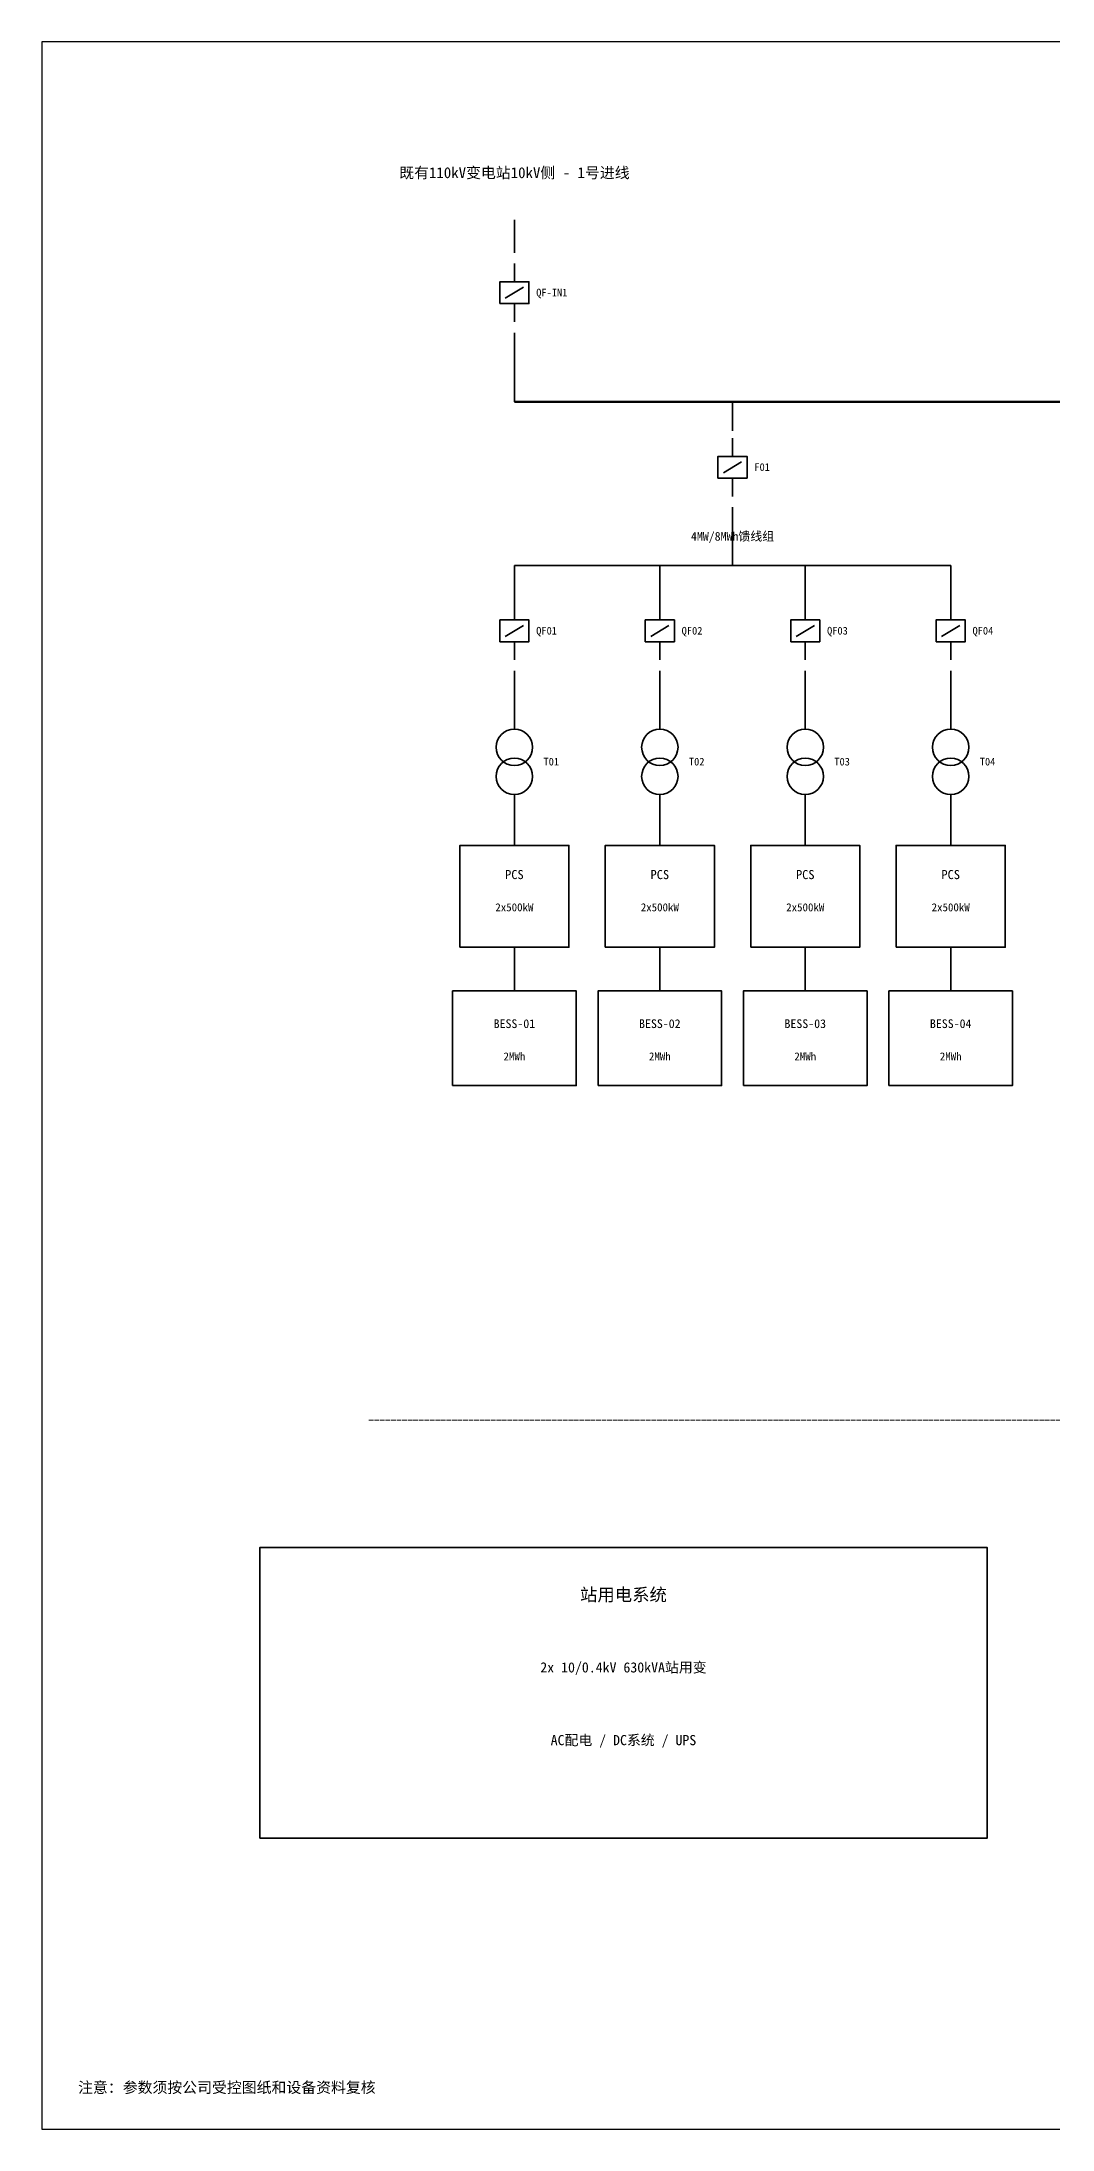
# Model space of a CAD drawing. Header units: millimetres. Extents: x 10 to 831, y 10 to 584.
# Drawn here: x 10 to 288, y 10 to 584 of the extents above; entities that cross this region are included whole.
import ezdxf
from ezdxf.enums import TextEntityAlignment as Align

# ---------------------------------------------------------------- set-up
doc = ezdxf.new("R2010")
doc.units = ezdxf.units.MM
doc.linetypes.add('DASHED', pattern=[1.524, 1.27, -0.254])
for name, color, linetype, lineweight in [('ANNOT', 5, 'Continuous', 18), ('BUS', 1, 'Continuous', 70), ('EQUIP', 3, 'Continuous', 35), ('FRAME', 7, 'Continuous', 25), ('PRIMARY', 7, 'Continuous', 35), ('TEXT', 7, 'Continuous', 18)]:
    doc.layers.add(name, color=color, linetype=linetype, lineweight=lineweight)
doc.styles.add('CN_TEXT', font='simsun.ttc')

msp = doc.modelspace()

# ---------------------------------------------------------------- linework, layer by layer
at = {"layer": 'ANNOT', "linetype": 'DASHED'}
msp.add_line((100, 205), (760, 205), dxfattribs=at)
at = {"layer": 'BUS'}
msp.add_line((140, 485), (470, 485), dxfattribs=at)
at = {"layer": 'EQUIP'}
for points in [[(136, 512), (144, 512), (144, 518), (136, 518)], [(196, 464), (204, 464), (204, 470), (196, 470)], [(136, 419), (144, 419), (144, 425), (136, 425)], [(176, 419), (184, 419), (184, 425), (176, 425)], [(216, 419), (224, 419), (224, 425), (216, 425)], [(256, 419), (264, 419), (264, 425), (256, 425)], [(125, 335), (155, 335), (155, 363), (125, 363)], [(165, 335), (195, 335), (195, 363), (165, 363)], [(205, 335), (235, 335), (235, 363), (205, 363)], [(245, 335), (275, 335), (275, 363), (245, 363)], [(123, 297), (157, 297), (157, 323), (123, 323)], [(163, 297), (197, 297), (197, 323), (163, 323)], [(203, 297), (237, 297), (237, 323), (203, 323)], [(243, 297), (277, 297), (277, 323), (243, 323)], [(70, 90), (270, 90), (270, 170), (70, 170)]]:
    msp.add_lwpolyline(points, close=True, dxfattribs=at)
for centre in [(140, 390), (180, 390), (220, 390), (260, 390), (140, 382), (180, 382), (220, 382), (260, 382)]:
    msp.add_circle(centre, 5, dxfattribs=at)
at = {"layer": 'FRAME'}
msp.add_lwpolyline([(10, 10), (831, 10), (831, 584), (10, 584)], close=True, dxfattribs=at)
at = {"layer": 'PRIMARY'}
for p, q in [((140, 535), (140, 526)), ((140, 523), (140, 518)), ((137.5, 513.5), (142.5, 516.5)), ((140, 512), (140, 507)), ((140, 504), (140, 485)), ((200, 485), (200, 477)), ((200, 475), (200, 470)), ((197.5, 465.5), (202.5, 468.5)), ((200, 464), (200, 459)), ((200, 456), (200, 440)), ((140, 440), (260, 440)), ((140, 440), (140, 430)), ((180, 440), (180, 430)), ((220, 440), (220, 430)), ((260, 440), (260, 430)), ((140, 430), (140, 425)), ((180, 430), (180, 425)), ((220, 430), (220, 425)), ((260, 430), (260, 425)), ((137.5, 420.5), (142.5, 423.5)), ((177.5, 420.5), (182.5, 423.5)), ((217.5, 420.5), (222.5, 423.5)), ((257.5, 420.5), (262.5, 423.5)), ((140, 419), (140, 414)), ((180, 419), (180, 414)), ((220, 419), (220, 414)), ((260, 419), (260, 414)), ((140, 411), (140, 395)), ((180, 411), (180, 395)), ((220, 411), (220, 395)), ((260, 411), (260, 395)), ((140, 377), (140, 363)), ((180, 377), (180, 363)), ((220, 377), (220, 363)), ((260, 377), (260, 363)), ((140, 335), (140, 323)), ((180, 335), (180, 323)), ((220, 335), (220, 323)), ((260, 335), (260, 323))]:
    msp.add_line(p, q, dxfattribs=at)

# ---------------------------------------------------------------- texts
at = {"layer": 'ANNOT', "style": 'CN_TEXT'}
msp.add_text('注意：参数须按公司受控图纸和设备资料复核', height=3, dxfattribs=at).set_placement((20, 20))
at = {"layer": 'TEXT', "style": 'CN_TEXT'}
for s, height, p in [('既有110kV变电站10kV侧 - 1号进线', 3, (140, 548)), ('4MW/8MWh馈线组', 2.4, (200, 448)), ('PCS', 2.5, (140, 355)), ('PCS', 2.5, (180, 355)), ('PCS', 2.5, (220, 355)), ('PCS', 2.5, (260, 355)), ('2x500kW', 2.2, (140, 346)), ('2x500kW', 2.2, (180, 346)), ('2x500kW', 2.2, (220, 346)), ('2x500kW', 2.2, (260, 346)), ('BESS-01', 2.4, (140, 314)), ('BESS-02', 2.4, (180, 314)), ('BESS-03', 2.4, (220, 314)), ('BESS-04', 2.4, (260, 314)), ('2MWh', 2.2, (140, 305)), ('2MWh', 2.2, (180, 305)), ('2MWh', 2.2, (220, 305)), ('2MWh', 2.2, (260, 305)), ('站用电系统', 3.5, (170, 157)), ('2x 10/0.4kV 630kVA站用变', 2.8, (170, 137)), ('AC配电 / DC系统 / UPS', 2.8, (170, 117))]:
    msp.add_text(s, height=height, dxfattribs=at).set_placement(p, align=Align.MIDDLE_CENTER)
for s, p in [('QF-IN1', (146, 514)), ('F01', (206, 466)), ('QF01', (146, 421)), ('QF02', (186, 421)), ('QF03', (226, 421)), ('QF04', (266, 421)), ('T01', (148, 385)), ('T02', (188, 385)), ('T03', (228, 385)), ('T04', (268, 385))]:
    msp.add_text(s, height=2.1, dxfattribs=at).set_placement(p)

doc.saveas('drawing.dxf')
